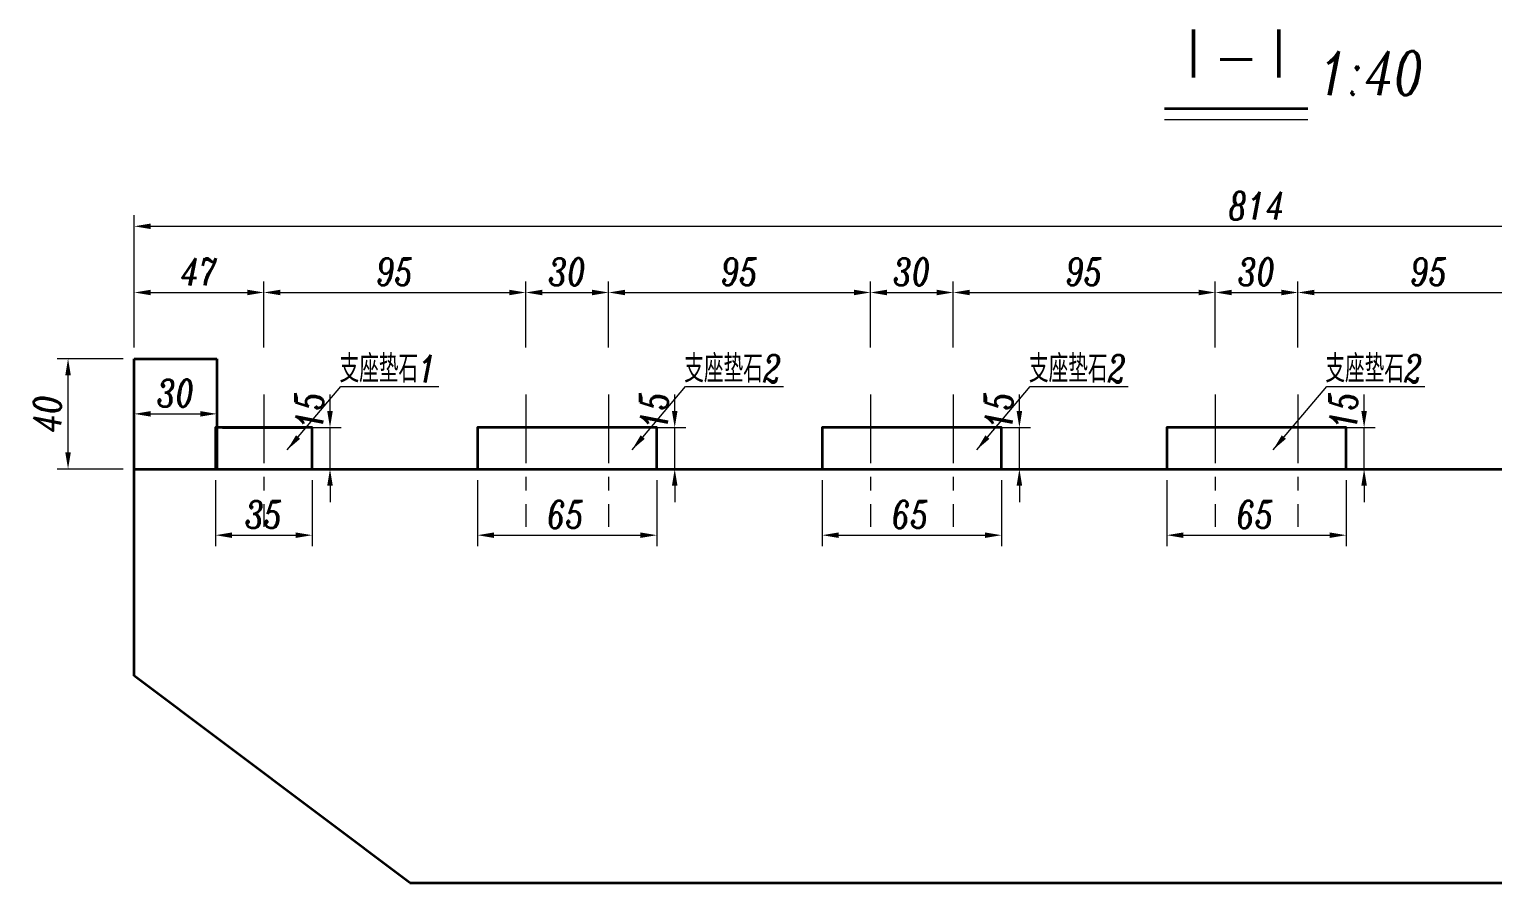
# Model space of a CAD drawing. Extents: x 4432 to 14618, y 1912 to 11991.
# Drawn here: x 5148 to 10455, y 8896 to 11991 of the extents above; entities that cross this region are included whole.
import ezdxf
from ezdxf.enums import TextEntityAlignment as Align

# ---------------------------------------------------------------- set-up
doc = ezdxf.new("R2010")
doc.units = 0
doc.linetypes.add('CENTER', pattern=[50.8, 31.75, -6.35, 6.35, -6.35])
for name, color, linetype, lineweight in [('工作线', 1, 'Continuous', 35), ('文字', 7, 'Continuous', 15), ('标注', 3, 'Continuous', 15), ('结构轮廓', 1, 'Continuous', 35), ('轴线', 2, 'CENTER', 15), ('钢筋', 1, 'Continuous', 35)]:
    doc.layers.add(name, color=color, linetype=linetype, lineweight=lineweight)
doc.styles.add('标注', font='italc1.shx', dxfattribs={"width": 0.75, "bigfont": 'fsdb.shx'})
doc.dimstyles.new('DimStyle40', dxfattribs={"dimtxt": 100, "dimasz": 60, "dimexe": 40, "dimexo": 40, "dimgap": 25, "dimtad": 1, "dimdec": 1, "dimlfac": 0.1, "dimdsep": 46, "dimtxsty": '标注', "dimsah": 1, "dimcen": 0, "dimclrd": 256, "dimclre": 256, "dimclrt": 256, "dimadec": 1, "dimazin": 2, "dimtfac": 1, "dimtdec": 4, "dimtmove": 2, "dimatfit": 3, "dimfxl": 1, "dimtolj": 1, "dimtzin": 0, "dimlwd": -1, "dimlwe": -1, "dimarcsym": 0})

# ---------------------------------------------------------------- blocks, each defined once
blk = doc.blocks.new('*D36')
at = {"layer": 'Defpoints', "color": 0}
for p in [(5288.75, 10796.25025), (5528.75, 10796.25025), (5528.75, 10396.25025)]:
    blk.add_point(p, dxfattribs=at)
at = {"layer": '标注'}
for p, q in [((5488.75, 10796.25025), (5248.75, 10796.25025)), ((5288.75, 10456.25025), (5288.75, 10736.25025)), ((5488.75, 10396.25025), (5248.75, 10396.25025))]:
    blk.add_line(p, q, dxfattribs=at)
for points in [[(5278.75, 10736.25025), (5298.75, 10736.25025), (5288.75, 10796.25025)], [(5278.75, 10456.25025), (5298.75, 10456.25025), (5288.75, 10396.25025)]]:
    blk.add_solid(points, dxfattribs=at)
at = {"layer": '标注', "insert": (5213.75, 10596.25025), "char_height": 100, "attachment_point": 5, "rotation": 90, "style": '标注'}
blk.add_mtext('\\A1;40', dxfattribs=at)
blk = doc.blocks.new('*D38')
at = {"layer": 'Defpoints', "color": 0}
for p in [(5823.75, 10396.25025), (6173.75, 10396.25025), (6173.75, 10156.25025)]:
    blk.add_point(p, dxfattribs=at)
at = {"layer": '标注'}
for p, q in [((5823.75, 10356.25025), (5823.75, 10116.25025)), ((6173.75, 10356.25025), (6173.75, 10116.25025)), ((5883.75, 10156.25025), (6113.75, 10156.25025))]:
    blk.add_line(p, q, dxfattribs=at)
for points in [[(5883.75, 10166.25025), (5883.75, 10146.25025), (5823.75, 10156.25025)], [(6113.75, 10166.25025), (6113.75, 10146.25025), (6173.75, 10156.25025)]]:
    blk.add_solid(points, dxfattribs=at)
at = {"layer": '标注', "insert": (5998.75, 10231.25125), "char_height": 100, "attachment_point": 5, "style": '标注'}
blk.add_mtext('\\A1;35', dxfattribs=at)
blk = doc.blocks.new('*D2')
at = {"layer": 'Defpoints', "color": 0}
for p in [(5998.75, 10546.25025), (6238.75, 10546.25025), (5998.75, 10396.25025)]:
    blk.add_point(p, dxfattribs=at)
at = {"layer": '标注'}
for p, q in [((6238.75, 10606.25025), (6238.75, 10666.25025)), ((5998.75, 10546.25025), (6278.75, 10546.25025)), ((6238.75, 10396.25025), (6238.75, 10546.25025)), ((5998.75, 10396.25025), (6278.75, 10396.25025)), ((6238.75, 10336.25025), (6238.75, 10276.25025))]:
    blk.add_line(p, q, dxfattribs=at)
for points in [[(6228.75, 10606.25025), (6248.75, 10606.25025), (6238.75, 10546.25025)], [(6228.75, 10336.25025), (6248.75, 10336.25025), (6238.75, 10396.25025)]]:
    blk.add_solid(points, dxfattribs=at)
at = {"layer": '标注', "insert": (6163.749, 10609.814315), "char_height": 100, "attachment_point": 5, "rotation": 90, "style": '标注'}
blk.add_mtext('\\A1;15', dxfattribs=at)
blk = doc.blocks.new('*D39')
at = {"layer": 'Defpoints', "color": 0}
for p in [(5998.75, 11036.25025), (5528.75, 10796.25025), (5998.75, 10796.25025)]:
    blk.add_point(p, dxfattribs=at)
at = {"layer": '标注'}
for p, q in [((5528.75, 10836.25025), (5528.75, 11076.25025)), ((5998.75, 10836.25025), (5998.75, 11076.25025)), ((5588.75, 11036.25025), (5938.75, 11036.25025))]:
    blk.add_line(p, q, dxfattribs=at)
for points in [[(5588.75, 11046.25025), (5588.75, 11026.25025), (5528.75, 11036.25025)], [(5938.75, 11046.25025), (5938.75, 11026.25025), (5998.75, 11036.25025)]]:
    blk.add_solid(points, dxfattribs=at)
at = {"layer": '标注', "insert": (5763.75, 11111.25025), "char_height": 100, "attachment_point": 5, "style": '标注'}
blk.add_mtext('\\A1;47', dxfattribs=at)
blk = doc.blocks.new('*D40')
at = {"layer": 'Defpoints', "color": 0}
for p in [(6948.75, 11036.25025), (5998.75, 10796.25025), (6948.75, 10796.25025)]:
    blk.add_point(p, dxfattribs=at)
at = {"layer": '标注'}
for p, q in [((5998.75, 10836.25025), (5998.75, 11076.25025)), ((6948.75, 10836.25025), (6948.75, 11076.25025)), ((6058.75, 11036.25025), (6888.75, 11036.25025))]:
    blk.add_line(p, q, dxfattribs=at)
for points in [[(6058.75, 11046.25025), (6058.75, 11026.25025), (5998.75, 11036.25025)], [(6888.75, 11046.25025), (6888.75, 11026.25025), (6948.75, 11036.25025)]]:
    blk.add_solid(points, dxfattribs=at)
at = {"layer": '标注', "insert": (6473.75, 11111.25025), "char_height": 100, "attachment_point": 5, "style": '标注'}
blk.add_mtext('\\A1;95', dxfattribs=at)
blk = doc.blocks.new('*D41')
at = {"layer": 'Defpoints', "color": 0}
for p in [(7248.75, 11036.25025), (6948.75, 10796.25025), (7248.75, 10796.25025)]:
    blk.add_point(p, dxfattribs=at)
at = {"layer": '标注'}
for p, q in [((6948.75, 10836.25025), (6948.75, 11076.25025)), ((7248.75, 10836.25025), (7248.75, 11076.25025)), ((7008.75, 11036.25025), (7188.75, 11036.25025))]:
    blk.add_line(p, q, dxfattribs=at)
for points in [[(7008.75, 11046.25025), (7008.75, 11026.25025), (6948.75, 11036.25025)], [(7188.75, 11046.25025), (7188.75, 11026.25025), (7248.75, 11036.25025)]]:
    blk.add_solid(points, dxfattribs=at)
at = {"layer": '标注', "insert": (7098.75, 11111.25025), "char_height": 100, "attachment_point": 5, "style": '标注'}
blk.add_mtext('\\A1;30', dxfattribs=at)
blk = doc.blocks.new('*D42')
at = {"layer": 'Defpoints', "color": 0}
for p in [(8198.75, 11036.25025), (7248.75, 10796.25025), (8198.75, 10796.25025)]:
    blk.add_point(p, dxfattribs=at)
at = {"layer": '标注'}
for p, q in [((7248.75, 10836.25025), (7248.75, 11076.25025)), ((8198.75, 10836.25025), (8198.75, 11076.25025)), ((7308.75, 11036.25025), (8138.75, 11036.25025))]:
    blk.add_line(p, q, dxfattribs=at)
for points in [[(7308.75, 11046.25025), (7308.75, 11026.25025), (7248.75, 11036.25025)], [(8138.75, 11046.25025), (8138.75, 11026.25025), (8198.75, 11036.25025)]]:
    blk.add_solid(points, dxfattribs=at)
at = {"layer": '标注', "insert": (7723.75, 11111.25025), "char_height": 100, "attachment_point": 5, "style": '标注'}
blk.add_mtext('\\A1;95', dxfattribs=at)
blk = doc.blocks.new('*D43')
at = {"layer": 'Defpoints', "color": 0}
for p in [(8498.75, 11036.25025), (8198.75, 10796.25025), (8498.75, 10796.25025)]:
    blk.add_point(p, dxfattribs=at)
at = {"layer": '标注'}
for p, q in [((8198.75, 10836.25025), (8198.75, 11076.25025)), ((8498.75, 10836.25025), (8498.75, 11076.25025)), ((8258.75, 11036.25025), (8438.75, 11036.25025))]:
    blk.add_line(p, q, dxfattribs=at)
for points in [[(8258.75, 11046.25025), (8258.75, 11026.25025), (8198.75, 11036.25025)], [(8438.75, 11046.25025), (8438.75, 11026.25025), (8498.75, 11036.25025)]]:
    blk.add_solid(points, dxfattribs=at)
at = {"layer": '标注', "insert": (8348.75, 11111.25025), "char_height": 100, "attachment_point": 5, "style": '标注'}
blk.add_mtext('\\A1;30', dxfattribs=at)
blk = doc.blocks.new('*D44')
at = {"layer": 'Defpoints', "color": 0}
for p in [(9448.75, 11036.25025), (8498.75, 10796.25025), (9448.75, 10796.25025)]:
    blk.add_point(p, dxfattribs=at)
at = {"layer": '标注'}
for p, q in [((8498.75, 10836.25025), (8498.75, 11076.25025)), ((9448.75, 10836.25025), (9448.75, 11076.25025)), ((8558.75, 11036.25025), (9388.75, 11036.25025))]:
    blk.add_line(p, q, dxfattribs=at)
for points in [[(8558.75, 11046.25025), (8558.75, 11026.25025), (8498.75, 11036.25025)], [(9388.75, 11046.25025), (9388.75, 11026.25025), (9448.75, 11036.25025)]]:
    blk.add_solid(points, dxfattribs=at)
at = {"layer": '标注', "insert": (8973.75, 11111.25025), "char_height": 100, "attachment_point": 5, "style": '标注'}
blk.add_mtext('\\A1;95', dxfattribs=at)
blk = doc.blocks.new('*D45')
at = {"layer": 'Defpoints', "color": 0}
for p in [(9748.75, 11036.25025), (9448.75, 10796.25025), (9748.75, 10796.25025)]:
    blk.add_point(p, dxfattribs=at)
at = {"layer": '标注'}
for p, q in [((9448.75, 10836.25025), (9448.75, 11076.25025)), ((9748.75, 10836.25025), (9748.75, 11076.25025)), ((9508.75, 11036.25025), (9688.75, 11036.25025))]:
    blk.add_line(p, q, dxfattribs=at)
for points in [[(9508.75, 11046.25025), (9508.75, 11026.25025), (9448.75, 11036.25025)], [(9688.75, 11046.25025), (9688.75, 11026.25025), (9748.75, 11036.25025)]]:
    blk.add_solid(points, dxfattribs=at)
at = {"layer": '标注', "insert": (9598.75, 11111.25025), "char_height": 100, "attachment_point": 5, "style": '标注'}
blk.add_mtext('\\A1;30', dxfattribs=at)
blk = doc.blocks.new('*D46')
at = {"layer": 'Defpoints', "color": 0}
for p in [(10698.75, 11036.25025), (9748.75, 10796.25025), (10698.75, 10796.25025)]:
    blk.add_point(p, dxfattribs=at)
at = {"layer": '标注'}
for p, q in [((9748.75, 10836.25025), (9748.75, 11076.25025)), ((10698.75, 10836.25025), (10698.75, 11076.25025)), ((9808.75, 11036.25025), (10638.75, 11036.25025))]:
    blk.add_line(p, q, dxfattribs=at)
for points in [[(9808.75, 11046.25025), (9808.75, 11026.25025), (9748.75, 11036.25025)], [(10638.75, 11046.25025), (10638.75, 11026.25025), (10698.75, 11036.25025)]]:
    blk.add_solid(points, dxfattribs=at)
at = {"layer": '标注', "insert": (10223.75, 11111.25025), "char_height": 100, "attachment_point": 5, "style": '标注'}
blk.add_mtext('\\A1;95', dxfattribs=at)
blk = doc.blocks.new('*D52')
at = {"layer": 'Defpoints', "color": 0}
for p in [(13668.75, 11276.25025), (5528.75, 11036.25025), (13668.75, 11036.25025)]:
    blk.add_point(p, dxfattribs=at)
at = {"layer": '标注'}
for p, q in [((5528.75, 11076.25025), (5528.75, 11316.25025)), ((13668.75, 11076.25025), (13668.75, 11316.25025)), ((5588.75, 11276.25025), (13608.75, 11276.25025))]:
    blk.add_line(p, q, dxfattribs=at)
for points in [[(5588.75, 11286.25025), (5588.75, 11266.25025), (5528.75, 11276.25025)], [(13608.75, 11286.25025), (13608.75, 11266.25025), (13668.75, 11276.25025)]]:
    blk.add_solid(points, dxfattribs=at)
at = {"layer": '标注', "insert": (9598.75, 11351.25025), "char_height": 100, "attachment_point": 5, "style": '标注'}
blk.add_mtext('\\A1;814', dxfattribs=at)
blk = doc.blocks.new('*D64')
at = {"layer": 'Defpoints', "color": 0}
for p in [(6773.8, 10396.3), (7423.8, 10396.3), (7423.8, 10156.3)]:
    blk.add_point(p, dxfattribs=at)
at = {"layer": '标注'}
for p, q in [((6773.8, 10356.3), (6773.8, 10116.3)), ((7423.8, 10356.3), (7423.8, 10116.3)), ((6833.8, 10156.3), (7363.8, 10156.3))]:
    blk.add_line(p, q, dxfattribs=at)
for points in [[(6833.8, 10166.3), (6833.8, 10146.3), (6773.8, 10156.3)], [(7363.8, 10166.3), (7363.8, 10146.3), (7423.8, 10156.3)]]:
    blk.add_solid(points, dxfattribs=at)
at = {"layer": '标注', "insert": (7093.7, 10231.3), "char_height": 100, "attachment_point": 5, "style": '标注'}
blk.add_mtext('\\A1;65', dxfattribs=at)
blk = doc.blocks.new('*D65')
at = {"layer": 'Defpoints', "color": 0}
for p in [(7248.75, 10546.25025), (7488.75, 10546.25025), (7248.75, 10396.25025)]:
    blk.add_point(p, dxfattribs=at)
at = {"layer": '标注'}
for p, q in [((7488.75, 10606.25025), (7488.75, 10666.25025)), ((7248.75, 10546.25025), (7528.75, 10546.25025)), ((7488.75, 10396.25025), (7488.75, 10546.25025)), ((7248.75, 10396.25025), (7528.75, 10396.25025)), ((7488.75, 10336.25025), (7488.75, 10276.25025))]:
    blk.add_line(p, q, dxfattribs=at)
for points in [[(7478.75, 10606.25025), (7498.75, 10606.25025), (7488.75, 10546.25025)], [(7478.75, 10336.25025), (7498.75, 10336.25025), (7488.75, 10396.25025)]]:
    blk.add_solid(points, dxfattribs=at)
at = {"layer": '标注', "insert": (7413.749, 10609.814315), "char_height": 100, "attachment_point": 5, "rotation": 90, "style": '标注'}
blk.add_mtext('\\A1;15', dxfattribs=at)
blk = doc.blocks.new('*D66')
at = {"layer": 'Defpoints', "color": 0}
for p in [(8023.8, 10396.3), (8673.8, 10396.3), (8673.8, 10156.3)]:
    blk.add_point(p, dxfattribs=at)
at = {"layer": '标注'}
for p, q in [((8023.8, 10356.3), (8023.8, 10116.3)), ((8673.8, 10356.3), (8673.8, 10116.3)), ((8083.8, 10156.3), (8613.8, 10156.3))]:
    blk.add_line(p, q, dxfattribs=at)
for points in [[(8083.8, 10166.3), (8083.8, 10146.3), (8023.8, 10156.3)], [(8613.8, 10166.3), (8613.8, 10146.3), (8673.8, 10156.3)]]:
    blk.add_solid(points, dxfattribs=at)
at = {"layer": '标注', "insert": (8343.7, 10231.3), "char_height": 100, "attachment_point": 5, "style": '标注'}
blk.add_mtext('\\A1;65', dxfattribs=at)
blk = doc.blocks.new('*D67')
at = {"layer": 'Defpoints', "color": 0}
for p in [(8498.75, 10546.25025), (8738.75, 10546.25025), (8498.75, 10396.25025)]:
    blk.add_point(p, dxfattribs=at)
at = {"layer": '标注'}
for p, q in [((8738.75, 10606.25025), (8738.75, 10666.25025)), ((8498.75, 10546.25025), (8778.75, 10546.25025)), ((8738.75, 10396.25025), (8738.75, 10546.25025)), ((8498.75, 10396.25025), (8778.75, 10396.25025)), ((8738.75, 10336.25025), (8738.75, 10276.25025))]:
    blk.add_line(p, q, dxfattribs=at)
for points in [[(8728.75, 10606.25025), (8748.75, 10606.25025), (8738.75, 10546.25025)], [(8728.75, 10336.25025), (8748.75, 10336.25025), (8738.75, 10396.25025)]]:
    blk.add_solid(points, dxfattribs=at)
at = {"layer": '标注', "insert": (8663.749, 10609.814315), "char_height": 100, "attachment_point": 5, "rotation": 90, "style": '标注'}
blk.add_mtext('\\A1;15', dxfattribs=at)
blk = doc.blocks.new('*D68')
at = {"layer": 'Defpoints', "color": 0}
for p in [(9273.8, 10396.3), (9923.8, 10396.3), (9923.8, 10156.3)]:
    blk.add_point(p, dxfattribs=at)
at = {"layer": '标注'}
for p, q in [((9273.8, 10356.3), (9273.8, 10116.3)), ((9923.8, 10356.3), (9923.8, 10116.3)), ((9333.8, 10156.3), (9863.8, 10156.3))]:
    blk.add_line(p, q, dxfattribs=at)
for points in [[(9333.8, 10166.3), (9333.8, 10146.3), (9273.8, 10156.3)], [(9863.8, 10166.3), (9863.8, 10146.3), (9923.8, 10156.3)]]:
    blk.add_solid(points, dxfattribs=at)
at = {"layer": '标注', "insert": (9593.7, 10231.3), "char_height": 100, "attachment_point": 5, "style": '标注'}
blk.add_mtext('\\A1;65', dxfattribs=at)
blk = doc.blocks.new('*D69')
at = {"layer": 'Defpoints', "color": 0}
for p in [(9748.75, 10546.25025), (9988.75, 10546.25025), (9748.75, 10396.25025)]:
    blk.add_point(p, dxfattribs=at)
at = {"layer": '标注'}
for p, q in [((9988.75, 10606.25025), (9988.75, 10666.25025)), ((9748.75, 10546.25025), (10028.75, 10546.25025)), ((9988.75, 10396.25025), (9988.75, 10546.25025)), ((9748.75, 10396.25025), (10028.75, 10396.25025)), ((9988.75, 10336.25025), (9988.75, 10276.25025))]:
    blk.add_line(p, q, dxfattribs=at)
for points in [[(9978.75, 10606.25025), (9998.75, 10606.25025), (9988.75, 10546.25025)], [(9978.75, 10336.25025), (9998.75, 10336.25025), (9988.75, 10396.25025)]]:
    blk.add_solid(points, dxfattribs=at)
at = {"layer": '标注', "insert": (9913.749, 10609.814315), "char_height": 100, "attachment_point": 5, "rotation": 90, "style": '标注'}
blk.add_mtext('\\A1;15', dxfattribs=at)
blk = doc.blocks.new('*D106')
at = {"layer": 'Defpoints', "color": 0}
for p in [(5528.75, 10796.25025), (5828.75, 10796.25025), (5828.75, 10596.25025)]:
    blk.add_point(p, dxfattribs=at)
at = {"layer": '标注'}
for p, q in [((5528.75, 10756.25025), (5528.75, 10556.25025)), ((5828.75, 10756.25025), (5828.75, 10556.25025)), ((5588.75, 10596.25025), (5768.75, 10596.25025))]:
    blk.add_line(p, q, dxfattribs=at)
for points in [[(5588.75, 10606.25025), (5588.75, 10586.25025), (5528.75, 10596.25025)], [(5768.75, 10606.25025), (5768.75, 10586.25025), (5828.75, 10596.25025)]]:
    blk.add_solid(points, dxfattribs=at)
at = {"layer": '标注', "insert": (5678.75, 10671.25025), "char_height": 100, "attachment_point": 5, "style": '标注'}
blk.add_mtext('\\A1;30', dxfattribs=at)

msp = doc.modelspace()

# ---------------------------------------------------------------- linework, layer by layer
at = {"layer": '工作线'}
msp.add_line((9265.36, 11703.75), (9784.64, 11703.75), dxfattribs=at)
at = {"layer": '文字'}
msp.add_line((9265.36, 11663.75), (9784.64, 11663.75), dxfattribs=at)
at = {"layer": '结构轮廓'}
for p, q in [((5849.25, 10546.25), (6148.25, 10546.25)), ((5528.75, 9646.25), (5528.75, 10396.25)), ((5528.75, 10396.25), (9598.75, 10396.25)), ((9598.75, 10396.25), (13668.75, 10396.25)), ((6528.75, 8896.25), (5528.75, 9646.25)), ((6528.75, 8896.25), (12668.75, 8896.25))]:
    msp.add_line(p, q, dxfattribs=at)
at = {"layer": '轴线', "ltscale": 7.834646}
for p, q in [((5998.75, 10666.25), (5998.75, 10186.25)), ((6948.75, 10666.25), (6948.75, 10186.25)), ((7248.75, 10666.25), (7248.75, 10186.25)), ((8198.75, 10666.25), (8198.75, 10186.25)), ((8498.75, 10666.25), (8498.75, 10186.25)), ((9448.75, 10666.25), (9448.75, 10186.25)), ((9748.75, 10666.25), (9748.75, 10186.25))]:
    msp.add_line(p, q, dxfattribs=at)
at = {"layer": '钢筋'}
for p, q in [((5528.75, 10396.25), (5528.75, 10796.25)), ((5528.75, 10796.25), (5828.75, 10796.25)), ((5828.75, 10796.25), (5828.75, 10396.25))]:
    msp.add_line(p, q, dxfattribs=at)
for points in [[(5823.75, 10396.25), (6173.75, 10396.25), (6173.75, 10546.25), (5823.75, 10546.25)], [(6773.75, 10396.25), (7423.75, 10396.25), (7423.75, 10546.25), (6773.75, 10546.25)], [(8023.75, 10396.25), (8673.75, 10396.25), (8673.75, 10546.25), (8023.75, 10546.25)], [(9273.75, 10396.25), (9923.75, 10396.25), (9923.75, 10546.25), (9273.75, 10546.25)]]:
    msp.add_lwpolyline(points, close=True, dxfattribs=at)

# ---------------------------------------------------------------- texts
at = {"layer": '文字', "style": '标注', "width": 0.75}
msp.add_text('Ⅰ-Ⅰ', height=200, dxfattribs=at).set_placement((9525, 11735.75), align=Align.BOTTOM_CENTER)
msp.add_text('1:40', height=160, dxfattribs=at).set_placement((9824.64, 11703.75), align=Align.BOTTOM_LEFT)
at = {"layer": '文字', "linetype": 'Continuous', "style": '标注', "width": 0.75}
for s, p in [('支座垫石1', (6273.36, 10709.87)), ('支座垫石2', (7523.36, 10709.87)), ('支座垫石2', (8773.36, 10709.87)), ('支座垫石2', (9848.36, 10709.87))]:
    msp.add_text(s, height=100, dxfattribs=at).set_placement(p)

# ---------------------------------------------------------------- dimensions: what is measured, and where the dimension line sits
at = {"layer": '标注'}
for base, p1, p2, picture, middle in [((13668.75, 11276.25), (5528.75, 11036.25), (13668.75, 11036.25), '*D52', (9598.75, 11351.25)), ((5998.75, 11036.25), (5528.75, 10796.25), (5998.75, 10796.25), '*D39', (5763.75, 11111.25)), ((6948.75, 11036.25), (5998.75, 10796.25), (6948.75, 10796.25), '*D40', (6473.75, 11111.25)), ((7248.75, 11036.25), (6948.75, 10796.25), (7248.75, 10796.25), '*D41', (7098.75, 11111.25)), ((8198.75, 11036.25), (7248.75, 10796.25), (8198.75, 10796.25), '*D42', (7723.75, 11111.25)), ((8498.75, 11036.25), (8198.75, 10796.25), (8498.75, 10796.25), '*D43', (8348.75, 11111.25)), ((9448.75, 11036.25), (8498.75, 10796.25), (9448.75, 10796.25), '*D44', (8973.75, 11111.25)), ((9748.75, 11036.25), (9448.75, 10796.25), (9748.75, 10796.25), '*D45', (9598.75, 11111.25)), ((10698.75, 11036.25), (9748.75, 10796.25), (10698.75, 10796.25), '*D46', (10223.75, 11111.25))]:
    dim = msp.add_linear_dim(base=base, p1=p1, p2=p2, dimstyle='DimStyle40', override={"dimtxsty": '标注'}, dxfattribs=at)
    dim.commit()
    dim.dimension.update_dxf_attribs({"geometry": picture, "text_midpoint": middle})
dim = msp.add_linear_dim(base=(5288.75, 10796.25), p1=(5528.75, 10396.25), p2=(5528.75, 10796.25), angle=90, dimstyle='DimStyle40', override={"dimtxsty": '标注'}, dxfattribs=at)
dim.commit()
dim.dimension.update_dxf_attribs({"geometry": '*D36', "text_midpoint": (5213.75, 10596.25)})
dim = msp.add_linear_dim(base=(5828.75, 10596.25), p1=(5528.75, 10796.25), p2=(5828.75, 10796.25), dimstyle='DimStyle40', dxfattribs=at)
dim.commit()
dim.dimension.update_dxf_attribs({"geometry": '*D106', "text_midpoint": (5678.75, 10671.25)})
for base, p1, p2, picture, middle in [((6238.75, 10546.25), (5998.75, 10396.25), (5998.75, 10546.25), '*D2', (6163.75, 10609.81)), ((7488.75, 10546.25), (7248.75, 10396.25), (7248.75, 10546.25), '*D65', (7413.75, 10609.81)), ((8738.75, 10546.25), (8498.75, 10396.25), (8498.75, 10546.25), '*D67', (8663.75, 10609.81)), ((9988.75, 10546.25), (9748.75, 10396.25), (9748.75, 10546.25), '*D69', (9913.75, 10609.81))]:
    dim = msp.add_linear_dim(base=base, p1=p1, p2=p2, angle=90, dimstyle='DimStyle40', override={"dimexo": 0, "dimtxsty": '标注'}, dxfattribs=at)
    dim.commit()
    dim.dimension.update_dxf_attribs({"geometry": picture, "text_midpoint": middle, "dimtype": 160})
for base, p1, p2, picture, middle in [((6173.75, 10156.25), (5823.75, 10396.25), (6173.75, 10396.25), '*D38', (5998.75, 10231.25)), ((7423.75, 10156.25), (6773.75, 10396.25), (7423.75, 10396.25), '*D64', (7093.69, 10231.25)), ((8673.75, 10156.25), (8023.75, 10396.25), (8673.75, 10396.25), '*D66', (8343.69, 10231.25)), ((9923.75, 10156.25), (9273.75, 10396.25), (9923.75, 10396.25), '*D68', (9593.69, 10231.25))]:
    dim = msp.add_linear_dim(base=base, p1=p1, p2=p2, dimstyle='DimStyle40', override={"dimtxsty": '标注'}, dxfattribs=at)
    dim.commit()
    dim.dimension.update_dxf_attribs({"geometry": picture, "text_midpoint": middle, "dimtype": 160})

# ---------------------------------------------------------------- leaders
for points in [[(6083.96, 10466.33), (6278.21, 10694.96), (6633.64, 10694.96)], [(7333.96, 10466.33), (7528.21, 10694.96), (7883.64, 10694.96)], [(8583.96, 10466.33), (8778.21, 10694.96), (9133.64, 10694.96)], [(9658.96, 10466.33), (9853.21, 10694.96), (10208.64, 10694.96)]]:
    msp.add_leader(points, dimstyle='DimStyle40', dxfattribs=at)

doc.saveas('drawing.dxf')
